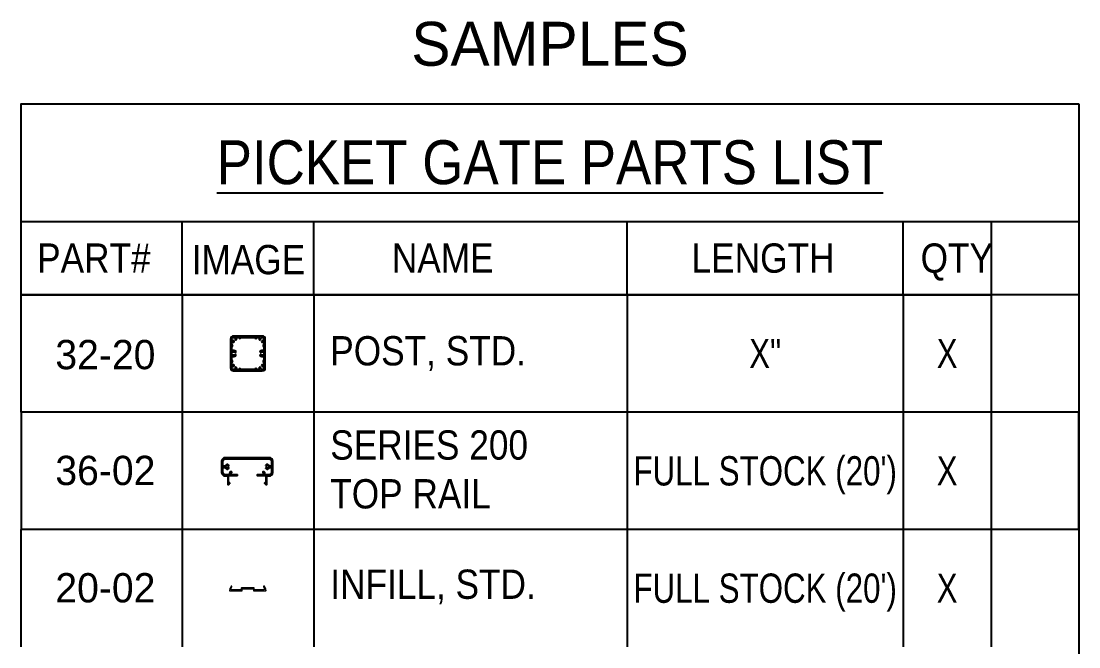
# Model space of a CAD drawing. Header units: inches. Extents: x -333 to 1223, y -450 to 45.
# Drawn here: x 192.6 to 264.9, y -380.9 to -338.2 of the extents above; entities that cross this region are included whole.
import ezdxf
from ezdxf.enums import TextEntityAlignment as Align

# ---------------------------------------------------------------- set-up
doc = ezdxf.new("R2010")
doc.units = ezdxf.units.IN
doc.header["$MEASUREMENT"] = 0
doc.layers.get('Defpoints').update_dxf_attribs({"color": 85})
doc.layers.add('NOTES', color=7, linetype='Continuous')
doc.layers.add('PL', color=252, linetype='Continuous')
doc.styles.add('Schedule', font='GOTHIC.TTF', dxfattribs={"width": 0.9})

# ---------------------------------------------------------------- blocks, each defined once
blk = doc.blocks.new('*U273')
for p, q in [((0, -8.037), (66.27, -8.037)), ((10.993, -13.055), (10.993, -8.037)), ((19.993, -13.055), (19.993, -8.037)), ((41.402, -13.055), (41.402, -8.037)), ((60.27, -13.055), (60.27, -8.037)), ((66.27, -8.037), (66.27, -13.055)), ((66.27, -8.037), (72.27, -8.037)), ((0, -13.055), (66.27, -13.055))]:
    blk.add_line(p, q)
for points in [[(72.27, -13.055), (0, -13.055), (0, 0), (72.27, 0)], [(72.27, 0), (72.27, -77.171)], [(0, -77.171), (72.27, -77.171)]]:
    blk.add_lwpolyline(points)
at = {"layer": 'NOTES', "style": 'Schedule'}
for s, insert, char_height, width, attachment_point in [('{\\LPICKET GATE PARTS LIST}', (36.135, -4.019), 3, 72.26994, 5), ('PART#', (1.089, -9.544), 2, 9.47747, 1), ('IMAGE', (11.651, -9.649), 2, 9.47747, 1), ('NAME', (25.332, -9.544), 2, 9.47747, 1), ('LENGTH', (45.808, -9.544), 2, 9.47747, 1), ('QTY', (61.46, -9.544), 2, 9.47747, 1)]:
    blk.add_mtext(s, dxfattribs=dict(at, insert=insert, char_height=char_height, width=width, attachment_point=attachment_point))
blk = doc.blocks.new('32-20-BLOCK-1')
for p, q in [((72.27, 0), (0, 0)), ((0, -8.015), (0, 0)), ((10.993, 0), (10.993, -8.015)), ((19.993, 0), (19.993, -8.015)), ((41.402, 0), (41.402, -8.015)), ((60.27, 0), (60.27, -8.015)), ((66.27, 0), (66.27, -8.015)), ((72.27, 0), (72.27, -8.015))]:
    blk.add_line(p, q)
for points in [[(16.476, -5.195, 0.414214), (16.681, -4.99), (16.681, -3.024, 0.414214), (16.476, -2.819), (14.51, -2.819, 0.414214), (14.305, -3.024), (14.305, -4.99, 0.414214), (14.51, -5.195)], [(14.658, -4.161, 1), (14.59, -4.091, -2.347638), (14.59, -3.924, 1), (14.658, -3.854, 0.336086), (14.402, -3.824), (14.402, -3.53, 1), (14.402, -3.414), (14.402, -3.208, 0.128578), (14.506, -3.237, 1), (14.508, -3.14, -2.347638), (14.626, -3.022, 1), (14.723, -3.02, 0.128578), (14.694, -2.916), (14.9, -2.916, 1), (15.015, -2.916), (15.405, -2.916), (15.414, -2.926), (15.424, -2.916), (15.562, -2.916), (15.572, -2.926), (15.582, -2.916), (15.971, -2.916, 1), (16.087, -2.916), (16.293, -2.916, 0.128578), (16.263, -3.02, 1), (16.36, -3.022, -2.347638), (16.478, -3.14, 1), (16.48, -3.237, 0.128578), (16.584, -3.208), (16.584, -3.414, 1), (16.584, -3.53), (16.584, -3.824, 0.336086), (16.329, -3.854, 1), (16.396, -3.924, -2.347638), (16.396, -4.091, 1), (16.329, -4.161, 0.336086), (16.584, -4.191), (16.584, -4.485, 1), (16.584, -4.601), (16.584, -4.807, 0.128578), (16.48, -4.777, 1), (16.478, -4.874, -2.347638), (16.36, -4.993, 1), (16.263, -4.995, 0.128578), (16.293, -5.098), (16.087, -5.098, 1), (15.971, -5.098), (15.015, -5.098, 1), (14.9, -5.098), (14.694, -5.098, 0.128578), (14.723, -4.995, 1), (14.626, -4.993, -2.347638), (14.508, -4.874, 1), (14.506, -4.777, 0.128578), (14.402, -4.807), (14.402, -4.601, 1), (14.402, -4.485), (14.402, -4.191, 0.336086)]]:
    blk.add_lwpolyline(points, format="xyb", close=True)
at = {"layer": 'NOTES', "style": 'Schedule'}
blk.add_text('32-20', height=2, dxfattribs=at).set_placement((5.755, -4.081), align=Align.MIDDLE_CENTER)
at = {"layer": 'NOTES', "insert": (21.12, -4.007), "char_height": 2, "width": 16.70677, "attachment_point": 4, "style": 'Schedule'}
blk.add_mtext('POST, STD.', dxfattribs=at)
at = {"layer": 'NOTES', "style": 'Schedule', "width": 0.8}
for tag, p in [('LEN', (50.836, -4.007)), ('QTY', (63.27, -4.007))]:
    blk.add_attdef(tag, text='', height=2, dxfattribs=at).set_placement(p, align=Align.MIDDLE_CENTER)
blk = doc.blocks.new('36-02-BLOCK-1')
for p, q in [((10.993, 0), (10.993, -8.015)), ((19.993, 0), (19.993, -8.015)), ((41.402, 0), (41.402, -8.015)), ((60.27, 0), (60.27, -8.015)), ((66.27, 0), (66.27, -8.015))]:
    blk.add_line(p, q)
blk.add_lwpolyline([(72.27, -8.015), (72.27, 0), (0, 0), (0, -8.015)])
blk.add_lwpolyline([(16.778, -4.941, 0.414214), (16.788, -4.931), (16.788, -4.754), (16.773, -4.739), (16.788, -4.724), (16.788, -4.374, -0.414214), (16.803, -4.359), (16.95, -4.359, 0.414214), (17.2, -4.109), (17.2, -3.359, 0.414214), (16.95, -3.109), (15.45, -3.109), (13.95, -3.109, 0.414214), (13.7, -3.359), (13.7, -4.109, 0.414214), (13.95, -4.359), (14.096, -4.359, -0.414214), (14.111, -4.374), (14.111, -4.724), (14.126, -4.739), (14.111, -4.754), (14.111, -4.931, 0.414214), (14.121, -4.941), (14.177, -4.941, 0.57735), (14.186, -4.926), (14.167, -4.894, -0.57735), (14.176, -4.879), (14.237, -4.879, 0.414214), (14.262, -4.854), (14.262, -4.854, 0.414214), (14.237, -4.829), (14.183, -4.829, -0.414214), (14.173, -4.819), (14.173, -4.345, -0.414214), (14.183, -4.335), (14.597, -4.335), (14.612, -4.32), (14.627, -4.335), (14.751, -4.335, 0.414214), (14.781, -4.305), (14.781, -4.303, 0.414214), (14.751, -4.273), (14.307, -4.273), (14.307, -4.148, -0.414214), (14.317, -4.138), (14.363, -4.138, 0.414214), (14.393, -4.108), (14.393, -4.106, 0.414214), (14.363, -4.076), (14.317, -4.076, 0.414214), (14.245, -4.148), (14.245, -4.273), (13.95, -4.273, -0.414214), (13.786, -4.109), (13.786, -3.808, -0.414214), (13.817, -3.777), (13.902, -3.777, -0.300111), (13.93, -3.796, 0.534946), (14.187, -3.843, 0.489045), (14.18, -3.795), (14.179, -3.794, 0.346647), (14.143, -3.799, -2.504927), (14.143, -3.668, 0.346647), (14.179, -3.674), (14.183, -3.671, 0.482853), (14.189, -3.627, 0.541406), (13.93, -3.672, -0.300111), (13.902, -3.691), (13.864, -3.691, 1), (13.854, -3.691), (13.842, -3.691, 1), (13.832, -3.691), (13.817, -3.691, -0.414214), (13.786, -3.66), (13.786, -3.359, -0.414214), (13.95, -3.195), (15.45, -3.195), (16.95, -3.195, -0.414214), (17.114, -3.359), (17.114, -3.66, -0.414214), (17.083, -3.691), (16.997, -3.691, -0.300111), (16.969, -3.672, 0.541406), (16.71, -3.627, 0.482853), (16.717, -3.671), (16.72, -3.674, 0.346647), (16.756, -3.668, -2.504927), (16.756, -3.799, 0.346647), (16.72, -3.794), (16.719, -3.795, 0.489045), (16.712, -3.843, 0.534946), (16.969, -3.796, -0.300111), (16.997, -3.777), (17.083, -3.777, -0.414214), (17.114, -3.808), (17.114, -4.109, -0.414214), (16.95, -4.273), (16.655, -4.273), (16.655, -4.148, 0.414214), (16.583, -4.076), (16.536, -4.076, 0.414214), (16.506, -4.106), (16.506, -4.108, 0.414214), (16.536, -4.138), (16.583, -4.138, -0.414214), (16.593, -4.148), (16.593, -4.273), (16.148, -4.273, 0.414214), (16.118, -4.303), (16.118, -4.305, 0.414214), (16.148, -4.335), (16.272, -4.335), (16.287, -4.32), (16.302, -4.335), (16.716, -4.335, -0.414214), (16.726, -4.345), (16.726, -4.819, -0.414214), (16.716, -4.829), (16.662, -4.829, 0.414214), (16.637, -4.854), (16.637, -4.854, 0.414214), (16.662, -4.879), (16.723, -4.879, -0.57735), (16.732, -4.894), (16.713, -4.926, 0.57735), (16.722, -4.941)], format="xyb", close=True)
at = {"layer": 'NOTES', "style": 'Schedule'}
blk.add_text('36-02', height=2, dxfattribs=at).set_placement((5.755, -3.979), align=Align.MIDDLE_CENTER)
at = {"layer": 'NOTES', "insert": (21.12, -3.923), "char_height": 2, "width": 16.70677, "attachment_point": 4, "style": 'Schedule'}
blk.add_mtext('SERIES 200 TOP RAIL', dxfattribs=at)
at = {"layer": 'NOTES', "style": 'Schedule', "width": 0.8}
for tag, p in [('LEN', (50.836, -4.007)), ('QTY', (63.27, -4.007))]:
    blk.add_attdef(tag, text='', height=2, dxfattribs=at).set_placement(p, align=Align.MIDDLE_CENTER)
blk = doc.blocks.new('20-02-BLOCK-1')
for p, q in [((72.27, 0), (0, 0)), ((0, -8.015), (0, 0)), ((10.993, 0), (10.993, -8.015)), ((19.993, 0), (19.993, -8.015)), ((41.402, 0), (41.402, -8.015)), ((60.27, 0), (60.27, -8.015)), ((66.27, 0), (66.27, -8.015)), ((72.27, 0), (72.27, -8.015))]:
    blk.add_line(p, q)
at = {"lineweight": 0}
blk.add_lwpolyline([(14.359, -3.985, -0.131652), (14.36, -3.98), (14.4, -3.911, 0.57735), (14.374, -3.866), (14.371, -3.866, 0.267949), (14.345, -3.881), (14.248, -4.05, 0.131652), (14.247, -4.055), (14.247, -4.058, 0.414214), (14.262, -4.073), (14.27, -4.073, -0.414214), (14.297, -4.1), (14.297, -4.101, -0.414214), (14.27, -4.128), (14.261, -4.128, 0.414214), (14.232, -4.157), (14.232, -4.159, 0.414214), (14.261, -4.188), (15.092, -4.188, 0.414214), (15.102, -4.178), (15.102, -4.073, -0.414214), (15.112, -4.063), (15.469, -4.063), (15.484, -4.048), (15.469, -4.063), (15.484, -4.048), (15.499, -4.063), (15.484, -4.048), (15.499, -4.063), (15.857, -4.063, -0.414214), (15.867, -4.073), (15.867, -4.178, 0.414214), (15.877, -4.188), (16.708, -4.188, 0.414214), (16.737, -4.159), (16.737, -4.157, 0.414214), (16.708, -4.128), (16.699, -4.128, -0.414214), (16.672, -4.101), (16.672, -4.1, -0.414214), (16.699, -4.073), (16.707, -4.073, 0.414214), (16.722, -4.058), (16.722, -4.055, 0.131652), (16.72, -4.05), (16.623, -3.881, 0.267949), (16.597, -3.866), (16.595, -3.866, 0.57735), (16.569, -3.911), (16.608, -3.983, -0.127612), (16.61, -3.988), (16.61, -4.108, -0.414214), (16.6, -4.118), (15.939, -4.118, -0.414214), (15.929, -4.108), (15.929, -4.003, 0.414214), (15.919, -3.993), (15.41, -3.993), (15.408, -3.993, 1), (15.403, -3.993), (15.398, -3.993, 1), (15.393, -3.993), (15.39, -3.993), (15.049, -3.993, 0.414214), (15.039, -4.003), (15.039, -4.108, -0.414214), (15.029, -4.118), (14.369, -4.118, -0.414214), (14.359, -4.108), (14.359, -3.985, -0.131652), (14.36, -3.98)], format="xyb", dxfattribs=at)
at = {"layer": 'NOTES', "style": 'Schedule'}
blk.add_text('20-02', height=2, dxfattribs=at).set_placement((5.755, -3.979), align=Align.MIDDLE_CENTER)
at = {"layer": 'NOTES', "insert": (21.12, -3.923), "char_height": 2, "width": 16.70677, "attachment_point": 4, "style": 'Schedule'}
blk.add_mtext('INFILL, STD.', dxfattribs=at)
at = {"layer": 'NOTES', "style": 'Schedule', "width": 0.8}
for tag, p in [('LEN', (50.836, -4.007)), ('QTY', (63.27, -4.007))]:
    blk.add_attdef(tag, text='', height=2, dxfattribs=at).set_placement(p, align=Align.MIDDLE_CENTER)

msp = doc.modelspace()

# ---------------------------------------------------------------- block references
at = {"layer": 'PL'}
msp.add_blockref('*U273', (192.63717, -343.84812), dxfattribs=at)
for name, p, values in [('32-20-BLOCK-1', (192.63717, -356.90293), {'LEN': 'X"', 'QTY': 'X'}), ('36-02-BLOCK-1', (192.63717, -364.91748), {'LEN': "FULL STOCK (20')", 'QTY': 'X'}), ('20-02-BLOCK-1', (192.63717, -372.93203), {'LEN': "FULL STOCK (20')", 'QTY': 'X'})]:
    msp.add_blockref(name, p, dxfattribs=at).add_auto_attribs(values)

# ---------------------------------------------------------------- texts
at = {"layer": 'Defpoints', "style": 'Schedule'}
msp.add_text('SAMPLES', height=3, dxfattribs=at).set_placement((228.77214, -339.75475), align=Align.MIDDLE_CENTER)

doc.saveas('drawing.dxf')
